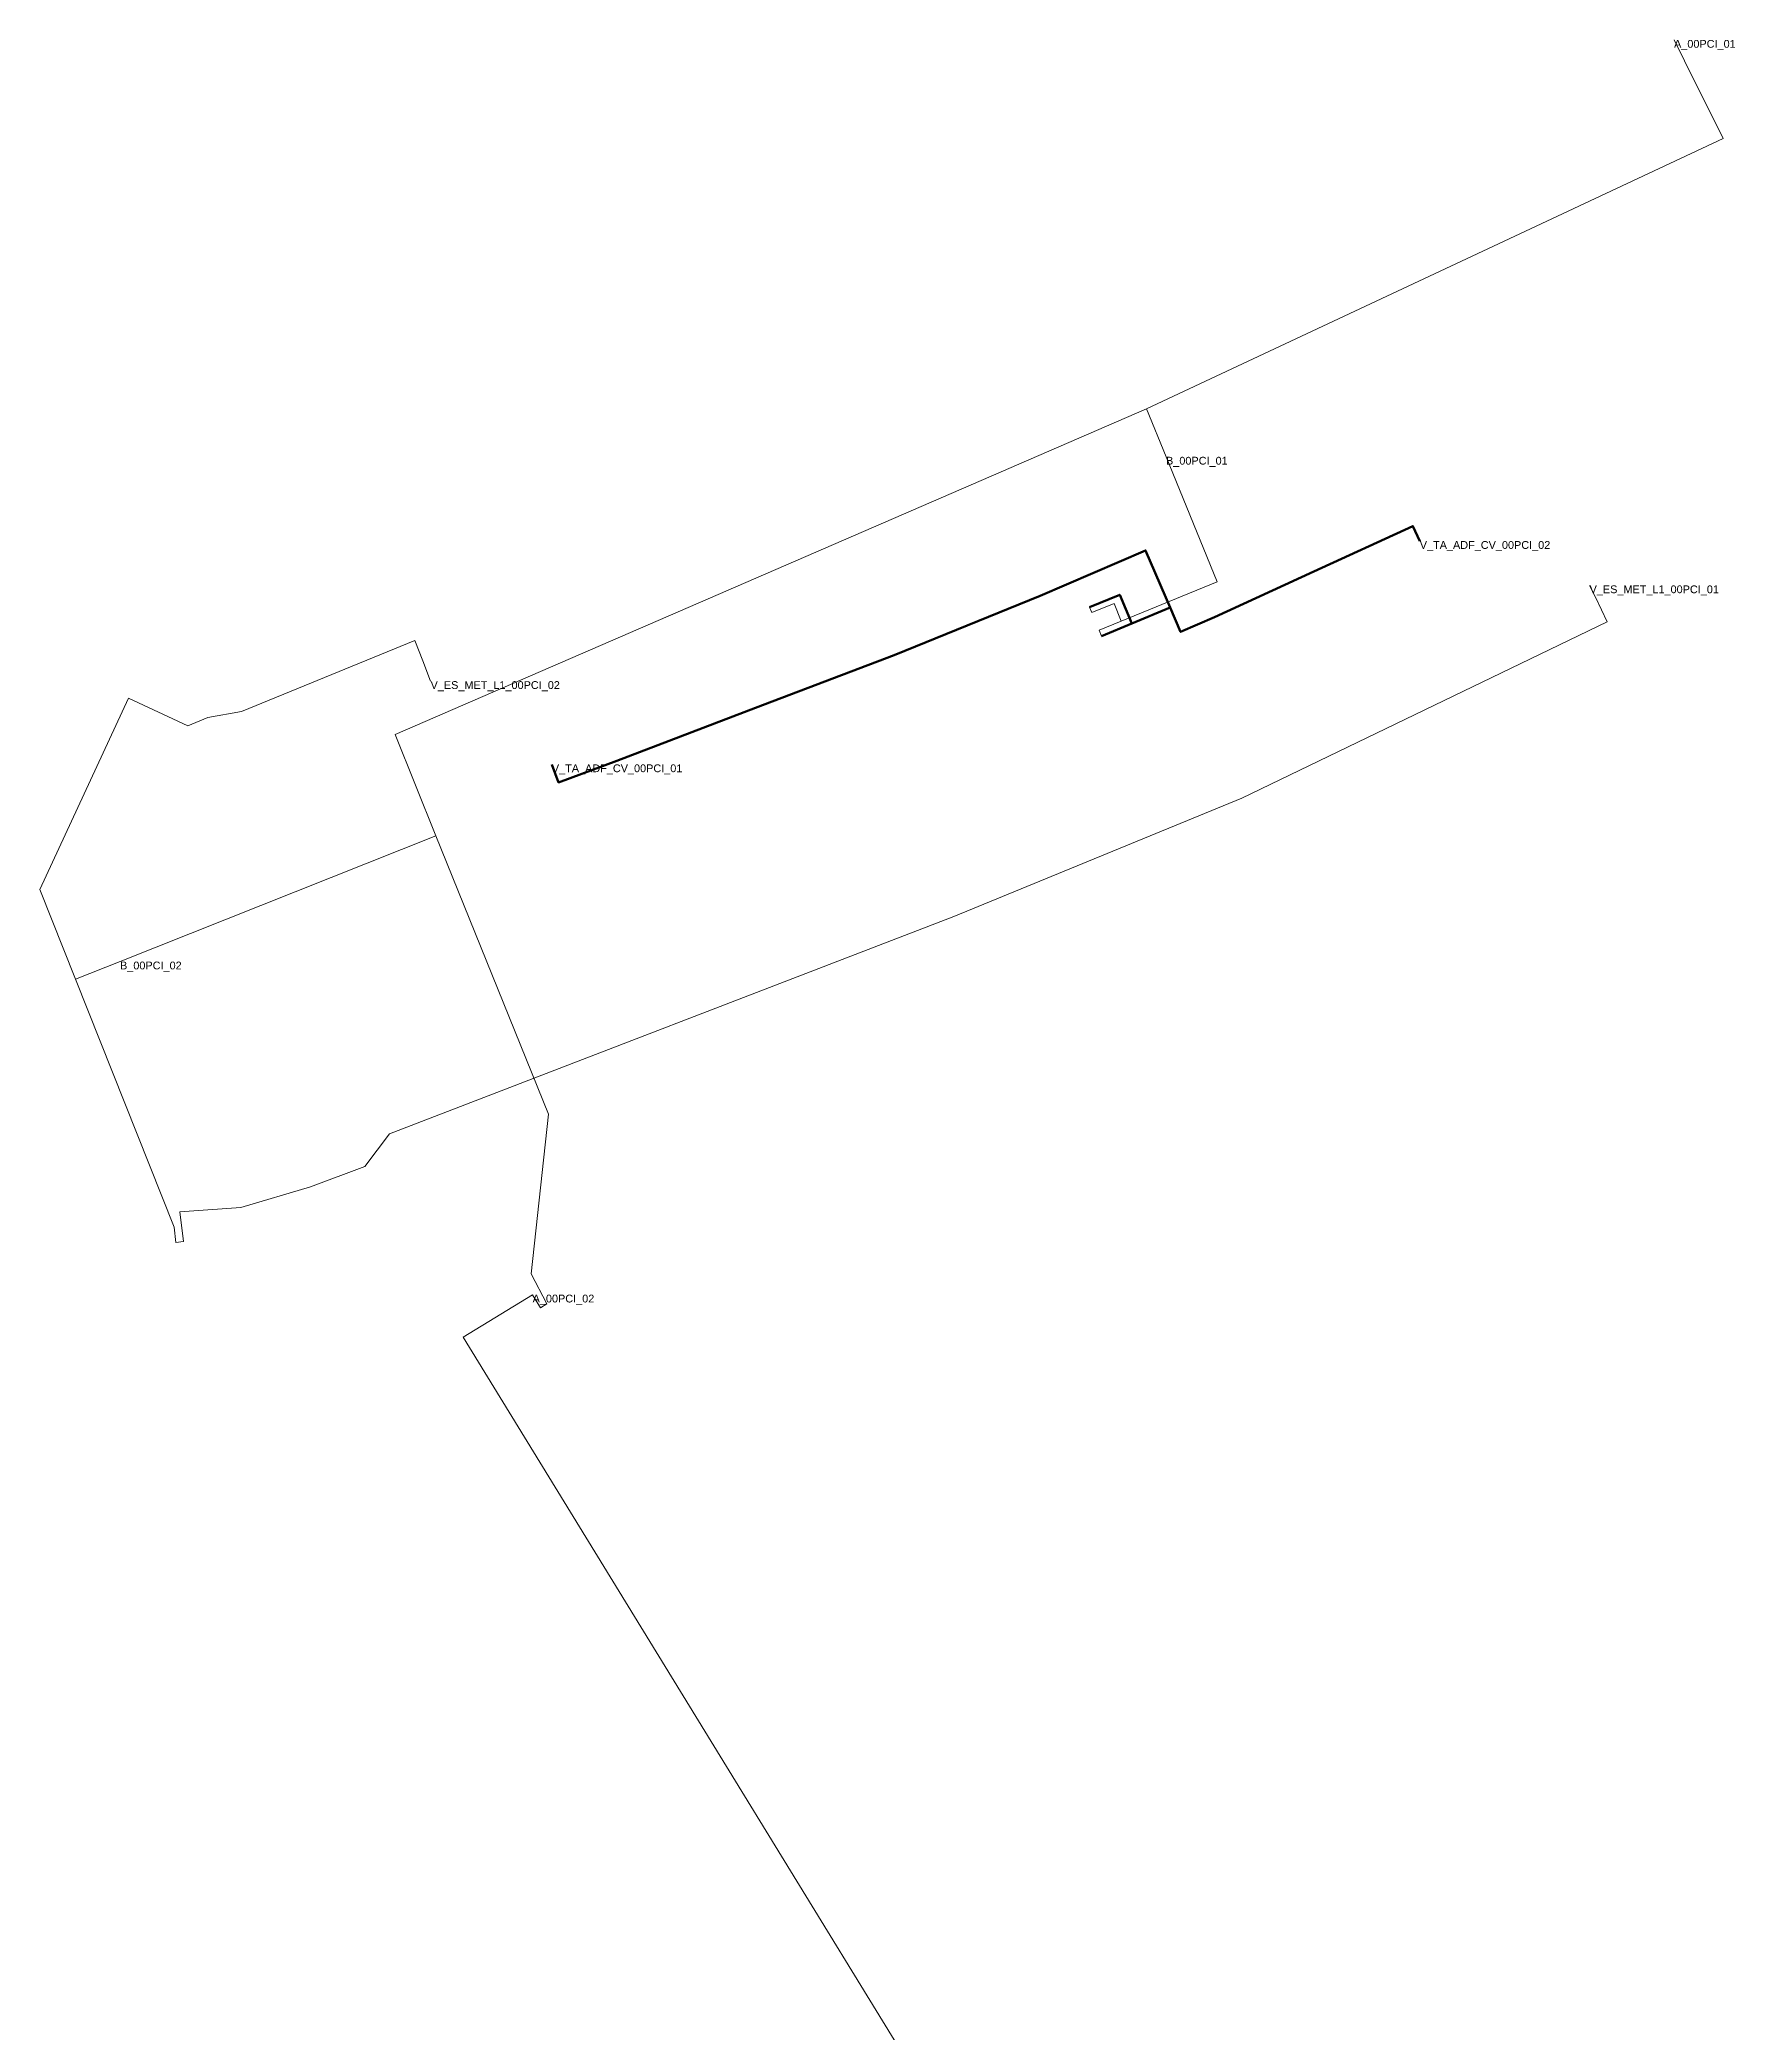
# Model space of a CAD drawing. Header units: metres. Extents: x 430405 to 430623, y 4581875 to 4582147.
# Drawn here: x 430461.4 to 430570.3, y 4582018.7 to 4582146.7 of the extents above; entities that cross this region are included whole.
import ezdxf
from ezdxf.enums import TextEntityAlignment as Align

# ---------------------------------------------------------------- set-up
doc = ezdxf.new("R2010")
doc.units = ezdxf.units.M
doc.header["$MEASUREMENT"] = 0
for name, color, linetype, lineweight, true_color in [('01_A_AccesTren_t', 40, 'Continuous', 0, 0xffd600), ('01_C_AccesExt_t', 251, 'Continuous', 0, 0x646464), ('01_C_CarrerHoritzontal_l', 251, 'Continuous', 0, 0x646464), ('01_I_AccesTrenAdaptat_l', 31, 'Continuous', 106, 0xffc3a8), ('01_I_Ascensor_l', 251, 'Continuous', 0, 0x646464), ('01_I_BarreraTarifaria_t', 251, 'Continuous', 0, 0x646464), ('01_I_Horitzontal_l', 251, 'Continuous', 0, 0x646464), ('01_I_Rampa_l', 251, 'Continuous', 0, 0x646464), ('01_I_RampaD_l', 251, 'Continuous', 0, 0x646464)]:
    doc.layers.add(name, color=color, linetype=linetype, lineweight=lineweight, true_color=true_color)
doc.styles.add('Style-Arial', font='arial.ttf')

msp = doc.modelspace()

# ---------------------------------------------------------------- linework, layer by layer
at = {"layer": '01_C_CarrerHoritzontal_l', "flags": 128}
msp.add_lwpolyline([(430493.080406, 4582066.098624), (430488.61925, 4582063.363607), (430531.657067, 4581993.199215)], dxfattribs=at)
at = {"layer": '01_I_AccesTrenAdaptat_l'}
for p, q in [((430534.041148, 4582110.245524, -20.119769), (430531.571818, 4582109.218418, -20.119769)), ((430531.571818, 4582109.218418, -20.119769), (430529.629394, 4582108.410475, -20.119769))]:
    msp.add_line(p, q, dxfattribs=at)
at = {"layer": '01_I_AccesTrenAdaptat_l', "elevation": -20.119769, "flags": 128}
for points in [[(430534.041148, 4582110.245524), (430534.717806, 4582108.677274), (430536.895835, 4582109.617036), (430543.266944, 4582112.547198), (430549.638053, 4582115.47736), (430550.082761, 4582114.510423)], [(430534.041148, 4582110.245524), (430532.460627, 4582113.907687), (430525.68721, 4582110.984407), (430516.30801, 4582107.175255), (430507.401706, 4582103.789486), (430498.495402, 4582100.403716), (430494.743753, 4582099.011749), (430494.315919, 4582100.164854)], [(430531.571818, 4582109.218418), (430530.804683, 4582111.062735), (430528.869977, 4582110.258002)]]:
    msp.add_lwpolyline(points, dxfattribs=at)
at = {"layer": '01_I_Ascensor_l'}
for p, q in [((430567.090675, 4582145.361854, -10), (430566.420714, 4582146.703924)), ((430528.869977, 4582110.258002, -20.119769), (430529.010944, 4582109.914015, -10)), ((430529.474198, 4582108.783593, -10), (430529.629394, 4582108.410475, -20.119769)), ((430472.202284, 4582103.173265, -10), (430474.382889, 4582103.562886, -20.119769)), ((430470.162408, 4582069.446054, -10), (430470.646088, 4582069.50511, -20.119769)), ((430493.592915, 4582065.262658), (430493.99121, 4582065.507081, -10))]:
    msp.add_line(p, q, dxfattribs=at)
at = {"layer": '01_I_Horitzontal_l'}
for p, q in [((430533.779152, 4582119.923867, -10), (430532.515323, 4582123.006907, -10)), ((430530.904409, 4582109.369701, -10), (430529.474198, 4582108.783593, -10)), ((430466.568909, 4582087.496524, -10), (430486.86751, 4582095.567198, -10)), ((430466.568909, 4582087.496524, -10), (430463.711412, 4582086.36039, -10)), ((430493.080406, 4582066.098624), (430493.592915, 4582065.262658))]:
    msp.add_line(p, q, dxfattribs=at)
at = {"layer": '01_I_Horitzontal_l', "flags": 128}
for points, elevation in [([(430567.090675, 4582145.361854), (430569.584734, 4582140.365745), (430532.515323, 4582123.006907)], -10), ([(430532.515323, 4582123.006907), (430484.256951, 4582102.080032), (430486.86751, 4582095.567198)], -10), ([(430530.904409, 4582109.369701), (430537.068598, 4582111.895819), (430533.779152, 4582119.923867)], -10), ([(430470.646088, 4582069.50511), (430470.411984, 4582071.422463), (430474.323192, 4582071.705743), (430478.80671, 4582073.030712), (430482.293385, 4582074.34216), (430483.88061, 4582076.432882), (430520.152601, 4582090.40222), (430538.649235, 4582097.987744), (430562.131251, 4582109.333903), (430561.386819, 4582110.859448)], -20.119769), ([(430530.904409, 4582109.369701), (430530.441155, 4582110.500123), (430529.010944, 4582109.914015)], -10), ([(430474.382889, 4582103.562886), (430485.511272, 4582108.130309), (430486.016503, 4582106.820665)], -20.119769), ([(430463.711412, 4582086.36039), (430461.416058, 4582092.133449), (430467.114759, 4582104.417552), (430470.926219, 4582102.649382), (430472.202284, 4582103.173265)], -10), ([(430486.86751, 4582095.567198), (430494.104642, 4582077.686735), (430492.986984, 4582067.430918), (430493.99121, 4582065.507081)], -10), ([(430463.711412, 4582086.36039), (430470.041434, 4582070.439717), (430470.162408, 4582069.446054)], -10)]:
    msp.add_lwpolyline(points, dxfattribs=dict(at, elevation=elevation))
at = {"layer": '01_I_Rampa_l'}
msp.add_line((430561.386819, 4582110.859448, -20.119769), (430560.994858, 4582111.66194, -20.119769), dxfattribs=at)
at = {"layer": '01_I_RampaD_l'}
msp.add_line((430486.016503, 4582106.820665, -20.119769), (430486.521733, 4582105.511022, -20.119769), dxfattribs=at)

# ---------------------------------------------------------------- texts
at = {"layer": '01_A_AccesTren_t', "style": 'Style-Arial'}
for s, p in [('V_TA_ADF_CV_00PCI_02', (430550.082761, 4582114.510423, -20.119769)), ('V_ES_MET_L1_00PCI_01', (430560.994858, 4582111.66194, -21.389769)), ('V_ES_MET_L1_00PCI_02', (430486.521733, 4582105.511022, -20.119769)), ('V_TA_ADF_CV_00PCI_01', (430494.315919, 4582100.164854, -20.119769))]:
    msp.add_text(s, height=0.5, dxfattribs=at).set_placement(p, align=Align.TOP_LEFT)
at = {"layer": '01_C_AccesExt_t', "char_height": 0.5, "attachment_point": 1, "line_spacing_factor": 1.2, "style": 'Style-Arial'}
for s, insert in [('A_00PCI_01', (430566.420714, 4582146.703924)), ('A_00PCI_02', (430493.080406, 4582066.098624))]:
    msp.add_mtext(s, dxfattribs=dict(at, insert=insert))
at = {"layer": '01_I_BarreraTarifaria_t', "char_height": 0.5, "attachment_point": 1, "line_spacing_factor": 1.2, "style": 'Style-Arial'}
for s, insert in [('B_00PCI_01', (430533.779152, 4582119.923867, -10)), ('B_00PCI_02', (430466.568909, 4582087.496524, -10))]:
    msp.add_mtext(s, dxfattribs=dict(at, insert=insert))

doc.saveas('drawing.dxf')
